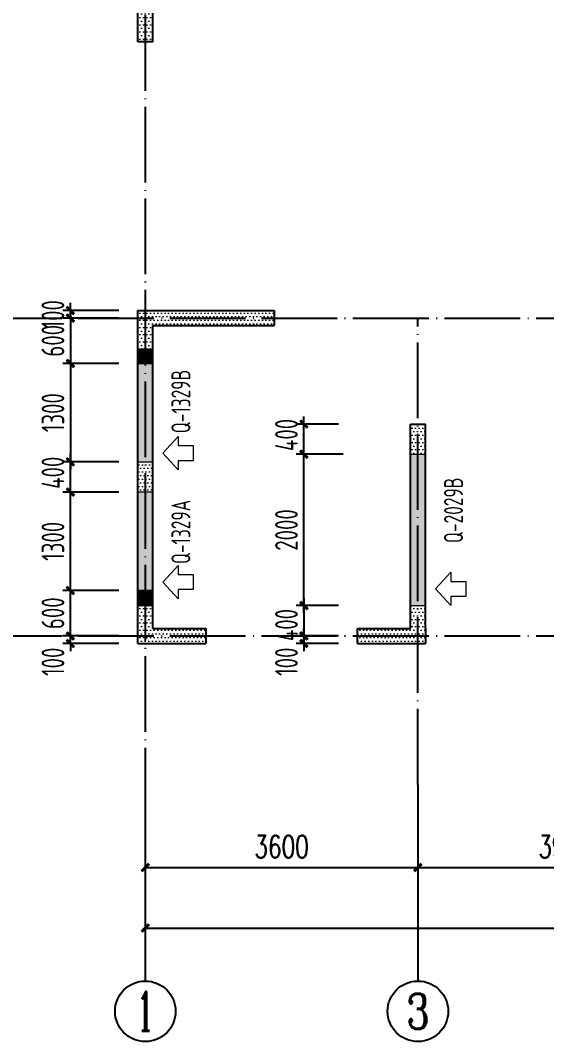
# Model space of a CAD drawing. Extents: x -85320 to 1679916, y -1321939 to 627.
# Drawn here: x 1032870 to 1039818, y -782274 to -768781 of the extents above; entities that cross this region are included whole.
import ezdxf
from ezdxf.enums import TextEntityAlignment as Align

# ---------------------------------------------------------------- set-up
doc = ezdxf.new("R2010")
doc.units = 0
doc.header["$LTSCALE"] = 1000
doc.linetypes.add('DASHED', pattern=[0.75, 0.5, -0.25])
doc.linetypes.add('DOTE', pattern=[2.42, 2, -0.2, 0.02, -0.2])
for name, color, linetype in [('AXIS', 3, 'Continuous'), ('AXIS_TEXT', 7, 'Continuous'), ('DOTE', 1, 'DOTE'), ('G-06墙-01砼墙', 50, 'Continuous'), ('立面', 7, 'Continuous')]:
    doc.layers.add(name, color=color, linetype=linetype)
for name, color, linetype, lineweight in [('DIM', 3, 'Continuous', 0), ('WCOL', 7, 'Continuous', 0), ('WCOL_DASH', 9, 'DASHED', 0), ('WCOL_DE_DIM', 3, 'Continuous', 0), ('WCOL_HATCH', 251, 'Continuous', 0), ('预制墙标注', 2, 'Continuous', 18)]:
    doc.layers.add(name, color=color, linetype=linetype, lineweight=lineweight)
doc.styles.add('_TCH_AXIS', font='COMPLEX', dxfattribs={"bigfont": 'GBCBIG'})
doc.styles.add('_TCH_DIM_T3', font='SIMPLEX', dxfattribs={"width": 0.705882, "bigfont": 'GBCBIG'})
doc.styles.add('COMPLEX', font='COMPLEX')
doc.styles.add('TSSD_Rein', font='Tssdeng.shx', dxfattribs={"width": 0.7, "bigfont": 'hztxt.shx'})
doc.styles.add('样式 1', font='yjkeng.shx', dxfattribs={"width": 0.7, "bigfont": 'yjkchn.shx'})
doc.dimstyles.new('_TCH_ARCH&&100', dxfattribs={"dimtxt": 297.5, "dimasz": 100, "dimexe": 250, "dimexo": 300, "dimgap": 126.25, "dimtad": 1, "dimdec": 0, "dimzin": 0, "dimdsep": 46, "dimtxsty": '_TCH_DIM_T3', "dimblk": 'ARCHTICK', "dimcen": 0.09, "dimclrt": 7, "dimazin": 2, "dimtfac": 1, "dimtdec": 0, "dimtix": 1, "dimtmove": 2, "dimatfit": 3, "dimfxl": 1, "dimtolj": 1, "dimtzin": 0, "dimarcsym": 0})
doc.dimstyles.new('TSSD_100_100$0', dxfattribs={"dimtxt": 300, "dimasz": 100, "dimexe": 100, "dimexo": 250, "dimgap": 80, "dimtad": 1, "dimdec": 0, "dimzin": 0, "dimdsep": 46, "dimtxsty": 'TSSD_Rein', "dimblk": 'ARCHTICK', "dimcen": 0, "dimdle": 100, "dimclrt": 7, "dimadec": 0, "dimazin": 0, "dimtfac": 1, "dimtdec": 0, "dimtix": 1, "dimtmove": 2, "dimatfit": 3, "dimldrblk": '_TSDBK', "dimfxl": 1, "dimtolj": 1, "dimtzin": 0, "dimarcsym": 0})
pattern_1 = [(45, (1128938.544, -319367.501), (-8.83883476, 8.83883476), [])]
pattern_2 = [(0, (-5661462.457, -507233), (23.8125, 47.625), [0, -47.625])]

# ---------------------------------------------------------------- blocks, each defined once
blk = doc.blocks.new('_ArchTick')
at = {"color": 0, "linetype": 'ByBlock', "const_width": 0.4}
blk.add_lwpolyline([(-0.5, -0.5), (0.5, 0.5)], dxfattribs=at)
blk = doc.blocks.new('*D1074')
at = {"layer": 'AXIS', "color": 0, "lineweight": -2, "transparency": 16777216}
for p, q in [((1034519, -779176), (1034519, -780224)), ((1038119, -779176), (1038119, -780224)), ((1034519, -779974), (1038119, -779974))]:
    blk.add_line(p, q, dxfattribs=at)
at = {"layer": 'Defpoints', "color": 0, "transparency": 16777216}
for p in [(1034519, -778876), (1038119, -778876), (1038119, -779974)]:
    blk.add_point(p, dxfattribs=at)
at = {"layer": 'AXIS', "color": 0, "lineweight": -2, "transparency": 16777216, "xscale": 100, "yscale": 100, "zscale": 100, "rotation": 180}
blk.add_blockref('_ArchTick', (1034519, -779974), dxfattribs=at)
at = {"layer": 'AXIS', "color": 0, "lineweight": -2, "transparency": 16777216, "xscale": 100, "yscale": 100, "zscale": 100}
blk.add_blockref('_ArchTick', (1038119, -779974), dxfattribs=at)
at = {"layer": 'AXIS', "color": 7, "transparency": 16777216, "insert": (1036319, -779699), "char_height": 297.5, "attachment_point": 5, "style": '_TCH_DIM_T3'}
blk.add_mtext('\\A1;3600', dxfattribs=at)
blk = doc.blocks.new('*D1075')
at = {"layer": 'AXIS', "color": 0, "lineweight": -2, "transparency": 16777216}
for p, q in [((1038119, -779176), (1038119, -780224)), ((1042019, -779176), (1042019, -780224)), ((1038119, -779974), (1042019, -779974))]:
    blk.add_line(p, q, dxfattribs=at)
at = {"layer": 'Defpoints', "color": 0, "transparency": 16777216}
for p in [(1038119, -778876), (1042019, -778876), (1042019, -779974)]:
    blk.add_point(p, dxfattribs=at)
at = {"layer": 'AXIS', "color": 0, "lineweight": -2, "transparency": 16777216, "xscale": 100, "yscale": 100, "zscale": 100, "rotation": 180}
blk.add_blockref('_ArchTick', (1038119, -779974), dxfattribs=at)
at = {"layer": 'AXIS', "color": 0, "lineweight": -2, "transparency": 16777216, "xscale": 100, "yscale": 100, "zscale": 100}
blk.add_blockref('_ArchTick', (1042019, -779974), dxfattribs=at)
at = {"layer": 'AXIS', "color": 7, "transparency": 16777216, "insert": (1040069, -779699), "char_height": 297.5, "attachment_point": 5, "style": '_TCH_DIM_T3'}
blk.add_mtext('\\A1;3900', dxfattribs=at)
blk = doc.blocks.new('*D1116')
at = {"layer": 'AXIS', "color": 0, "lineweight": -2, "transparency": 16777216}
for p, q in [((1034519, -779176), (1034519, -781024)), ((1081119, -779176), (1081119, -781024)), ((1034519, -780774), (1081119, -780774))]:
    blk.add_line(p, q, dxfattribs=at)
at = {"layer": 'Defpoints', "color": 0, "transparency": 16777216}
for p in [(1034519, -778876), (1081119, -778876), (1081119, -780774)]:
    blk.add_point(p, dxfattribs=at)
at = {"layer": 'AXIS', "color": 0, "lineweight": -2, "transparency": 16777216, "xscale": 100, "yscale": 100, "zscale": 100, "rotation": 180}
blk.add_blockref('_ArchTick', (1034519, -780774), dxfattribs=at)
at = {"layer": 'AXIS', "color": 0, "lineweight": -2, "transparency": 16777216, "xscale": 100, "yscale": 100, "zscale": 100}
blk.add_blockref('_ArchTick', (1081119, -780774), dxfattribs=at)
at = {"layer": 'AXIS', "color": 7, "transparency": 16777216, "insert": (1057819, -780499), "char_height": 297.5, "attachment_point": 5, "style": '_TCH_DIM_T3'}
blk.add_mtext('\\A1;46600', dxfattribs=at)
blk = doc.blocks.new('_AXISO')
blk.add_circle((0, 0), 0.5)
at = {"layer": 'AXIS_TEXT', "style": 'COMPLEX', "width": 1.041667}
blk.add_attdef('A', text='', height=0.56, dxfattribs=at).set_placement((-0.25, -0.28), (0.25, -0.28), align=Align.FIT)
blk = doc.blocks.new('*D1117')
at = {"layer": 'Defpoints', "color": 0, "transparency": 16777216}
for p in [(1036613, -776914), (1037319, -776914), (1037319, -777014)]:
    blk.add_point(p, dxfattribs=at)
at = {"layer": 'DIM', "color": 0, "lineweight": -2, "transparency": 16777216}
for p, q in [((1037069, -776914), (1036513, -776914)), ((1036613, -776914), (1036613, -776814)), ((1036613, -777014), (1036613, -776914)), ((1037069, -777014), (1036513, -777014)), ((1036613, -777014), (1036613, -777114))]:
    blk.add_line(p, q, dxfattribs=at)
at = {"layer": 'DIM', "color": 0, "lineweight": -2, "transparency": 16777216, "xscale": 100, "yscale": 100, "zscale": 100}
for p, rotation in [((1036613, -776914), 270), ((1036613, -777014), 90)]:
    blk.add_blockref('_ArchTick', p, dxfattribs=dict(at, rotation=rotation))
at = {"layer": 'DIM', "color": 7, "transparency": 16777216, "insert": (1036383, -777255), "char_height": 300, "attachment_point": 5, "rotation": 90, "style": 'TSSD_Rein'}
blk.add_mtext('\\A1;100', dxfattribs=at)
blk = doc.blocks.new('_TSDBK')
blk.add_line((-1, 0), (0, 0))
at = {"const_width": 0.5}
blk.add_lwpolyline([(-0.7, -0.7), (0.7, 0.7)], dxfattribs=at)
blk = doc.blocks.new('*D1118')
at = {"layer": 'Defpoints', "color": 0, "transparency": 16777216}
for p in [(1036613, -774514), (1037382, -774514), (1037319, -776514)]:
    blk.add_point(p, dxfattribs=at)
at = {"layer": 'DIM', "color": 0, "lineweight": -2, "transparency": 16777216}
for p, q in [((1037132, -774514), (1036513, -774514)), ((1036613, -776614), (1036613, -774414)), ((1037069, -776514), (1036513, -776514))]:
    blk.add_line(p, q, dxfattribs=at)
at = {"layer": 'DIM', "color": 0, "lineweight": -2, "transparency": 16777216, "xscale": 100, "yscale": 100, "zscale": 100}
for p, rotation in [((1036613, -774514), 90), ((1036613, -776514), 270)]:
    blk.add_blockref('_ArchTick', p, dxfattribs=dict(at, rotation=rotation))
at = {"layer": 'DIM', "color": 7, "transparency": 16777216, "insert": (1036383, -775514), "char_height": 300, "attachment_point": 5, "rotation": 90, "style": 'TSSD_Rein'}
blk.add_mtext('\\A1;2000', dxfattribs=at)
blk = doc.blocks.new('*D1119')
at = {"layer": 'Defpoints', "color": 0, "transparency": 16777216}
for p in [(1037319, -776514), (1036613, -776914), (1037319, -776914)]:
    blk.add_point(p, dxfattribs=at)
at = {"layer": 'DIM', "color": 0, "lineweight": -2, "transparency": 16777216}
for p, q in [((1037069, -776514), (1036513, -776514)), ((1036613, -776414), (1036613, -777014)), ((1037069, -776914), (1036513, -776914))]:
    blk.add_line(p, q, dxfattribs=at)
at = {"layer": 'DIM', "color": 0, "lineweight": -2, "transparency": 16777216, "xscale": 100, "yscale": 100, "zscale": 100}
for p, rotation in [((1036613, -776514), 90), ((1036613, -776914), 270)]:
    blk.add_blockref('_ArchTick', p, dxfattribs=dict(at, rotation=rotation))
at = {"layer": 'DIM', "color": 7, "transparency": 16777216, "insert": (1036383, -776770), "char_height": 300, "attachment_point": 5, "rotation": 90, "style": 'TSSD_Rein'}
blk.add_mtext('\\A1;400', dxfattribs=at)
blk = doc.blocks.new('*D1120')
at = {"layer": 'Defpoints', "color": 0, "transparency": 16777216}
for p in [(1036613, -774114), (1037319, -774114), (1037319, -774514)]:
    blk.add_point(p, dxfattribs=at)
at = {"layer": 'DIM', "color": 0, "lineweight": -2, "transparency": 16777216}
for p, q in [((1037069, -774114), (1036513, -774114)), ((1036613, -774614), (1036613, -774014)), ((1037069, -774514), (1036513, -774514))]:
    blk.add_line(p, q, dxfattribs=at)
at = {"layer": 'DIM', "color": 0, "lineweight": -2, "transparency": 16777216, "xscale": 100, "yscale": 100, "zscale": 100}
for p, rotation in [((1036613, -774114), 90), ((1036613, -774514), 270)]:
    blk.add_blockref('_ArchTick', p, dxfattribs=dict(at, rotation=rotation))
at = {"layer": 'DIM', "color": 7, "transparency": 16777216, "insert": (1036383, -774258), "char_height": 300, "attachment_point": 5, "rotation": 90, "style": 'TSSD_Rein'}
blk.add_mtext('\\A1;400', dxfattribs=at)
blk = doc.blocks.new('*D1183')
at = {"layer": 'Defpoints', "color": 0, "transparency": 16777216}
for p in [(1033529, -776914), (1034419, -776914), (1034419, -777014)]:
    blk.add_point(p, dxfattribs=at)
at = {"layer": 'DIM', "color": 0, "lineweight": -2, "transparency": 16777216}
for p, q in [((1034169, -776914), (1033429, -776914)), ((1033529, -776914), (1033529, -776814)), ((1033529, -777014), (1033529, -776914)), ((1034169, -777014), (1033429, -777014)), ((1033529, -777014), (1033529, -777114))]:
    blk.add_line(p, q, dxfattribs=at)
at = {"layer": 'DIM', "color": 0, "lineweight": -2, "transparency": 16777216, "xscale": 100, "yscale": 100, "zscale": 100}
for p, rotation in [((1033529, -776914), 270), ((1033529, -777014), 90)]:
    blk.add_blockref('_ArchTick', p, dxfattribs=dict(at, rotation=rotation))
at = {"layer": 'DIM', "color": 7, "transparency": 16777216, "insert": (1033299, -777256), "char_height": 300, "attachment_point": 5, "rotation": 90, "style": 'TSSD_Rein'}
blk.add_mtext('\\A1;100', dxfattribs=at)
blk = doc.blocks.new('*D1184')
at = {"layer": 'Defpoints', "color": 0, "transparency": 16777216}
for p in [(1033529, -775014), (1034419, -775014), (1034419, -776314)]:
    blk.add_point(p, dxfattribs=at)
at = {"layer": 'DIM', "color": 0, "lineweight": -2, "transparency": 16777216}
for p, q in [((1033529, -776414), (1033529, -774914)), ((1034169, -775014), (1033429, -775014)), ((1034169, -776314), (1033429, -776314))]:
    blk.add_line(p, q, dxfattribs=at)
at = {"layer": 'DIM', "color": 0, "lineweight": -2, "transparency": 16777216, "xscale": 100, "yscale": 100, "zscale": 100}
for p, rotation in [((1033529, -775014), 90), ((1033529, -776314), 270)]:
    blk.add_blockref('_ArchTick', p, dxfattribs=dict(at, rotation=rotation))
at = {"layer": 'DIM', "color": 7, "transparency": 16777216, "insert": (1033299, -775664), "char_height": 300, "attachment_point": 5, "rotation": 90, "style": 'TSSD_Rein'}
blk.add_mtext('\\A1;1300', dxfattribs=at)
blk = doc.blocks.new('*D1185')
at = {"layer": 'Defpoints', "color": 0, "transparency": 16777216}
for p in [(1033529, -772614), (1034419, -772614), (1034419, -772714)]:
    blk.add_point(p, dxfattribs=at)
at = {"layer": 'DIM', "color": 0, "lineweight": -2, "transparency": 16777216}
for p, q in [((1034169, -772614), (1033429, -772614)), ((1033529, -772614), (1033529, -772514)), ((1033529, -772714), (1033529, -772614)), ((1034169, -772714), (1033429, -772714)), ((1033529, -772714), (1033529, -772814))]:
    blk.add_line(p, q, dxfattribs=at)
at = {"layer": 'DIM', "color": 0, "lineweight": -2, "transparency": 16777216, "xscale": 100, "yscale": 100, "zscale": 100}
for p, rotation in [((1033529, -772614), 270), ((1033529, -772714), 90)]:
    blk.add_blockref('_ArchTick', p, dxfattribs=dict(at, rotation=rotation))
at = {"layer": 'DIM', "color": 7, "transparency": 16777216, "insert": (1033299, -772664), "char_height": 300, "attachment_point": 5, "rotation": 90, "style": 'TSSD_Rein'}
blk.add_mtext('\\A1;100', dxfattribs=at)
blk = doc.blocks.new('*D1186')
at = {"layer": 'Defpoints', "color": 0, "transparency": 16777216}
for p in [(1034419, -772714), (1033529, -773314), (1034419, -773314)]:
    blk.add_point(p, dxfattribs=at)
at = {"layer": 'DIM', "color": 0, "lineweight": -2, "transparency": 16777216}
for p, q in [((1033529, -772614), (1033529, -773414)), ((1034169, -772714), (1033429, -772714)), ((1034169, -773314), (1033429, -773314))]:
    blk.add_line(p, q, dxfattribs=at)
at = {"layer": 'DIM', "color": 0, "lineweight": -2, "transparency": 16777216, "xscale": 100, "yscale": 100, "zscale": 100}
for p, rotation in [((1033529, -772714), 90), ((1033529, -773314), 270)]:
    blk.add_blockref('_ArchTick', p, dxfattribs=dict(at, rotation=rotation))
at = {"layer": 'DIM', "color": 7, "transparency": 16777216, "insert": (1033299, -773014), "char_height": 300, "attachment_point": 5, "rotation": 90, "style": 'TSSD_Rein'}
blk.add_mtext('\\A1;600', dxfattribs=at)
blk = doc.blocks.new('*D1187')
at = {"layer": 'Defpoints', "color": 0, "transparency": 16777216}
for p in [(1033529, -776314), (1034419, -776314), (1034419, -776914)]:
    blk.add_point(p, dxfattribs=at)
at = {"layer": 'DIM', "color": 0, "lineweight": -2, "transparency": 16777216}
for p, q in [((1033529, -777014), (1033529, -776214)), ((1034169, -776314), (1033429, -776314)), ((1034169, -776914), (1033429, -776914))]:
    blk.add_line(p, q, dxfattribs=at)
at = {"layer": 'DIM', "color": 0, "lineweight": -2, "transparency": 16777216, "xscale": 100, "yscale": 100, "zscale": 100}
for p, rotation in [((1033529, -776314), 90), ((1033529, -776914), 270)]:
    blk.add_blockref('_ArchTick', p, dxfattribs=dict(at, rotation=rotation))
at = {"layer": 'DIM', "color": 7, "transparency": 16777216, "insert": (1033299, -776614), "char_height": 300, "attachment_point": 5, "rotation": 90, "style": 'TSSD_Rein'}
blk.add_mtext('\\A1;600', dxfattribs=at)
blk = doc.blocks.new('*D1270')
at = {"layer": 'Defpoints', "color": 0, "transparency": 16777216}
for p in [(1033529, -774614), (1034235, -774614), (1034235, -775014)]:
    blk.add_point(p, dxfattribs=at)
at = {"layer": 'DIM', "color": 0, "lineweight": -2, "transparency": 16777216}
for p, q in [((1033529, -775114), (1033529, -774514)), ((1033985, -774614), (1033429, -774614)), ((1033985, -775014), (1033429, -775014))]:
    blk.add_line(p, q, dxfattribs=at)
at = {"layer": 'DIM', "color": 0, "lineweight": -2, "transparency": 16777216, "xscale": 100, "yscale": 100, "zscale": 100}
for p, rotation in [((1033529, -774614), 90), ((1033529, -775014), 270)]:
    blk.add_blockref('_ArchTick', p, dxfattribs=dict(at, rotation=rotation))
at = {"layer": 'DIM', "color": 7, "transparency": 16777216, "insert": (1033299, -774758), "char_height": 300, "attachment_point": 5, "rotation": 90, "style": 'TSSD_Rein'}
blk.add_mtext('\\A1;400', dxfattribs=at)
blk = doc.blocks.new('*D1271')
at = {"layer": 'Defpoints', "color": 0, "transparency": 16777216}
for p in [(1034419, -773314), (1033529, -774614), (1034419, -774614)]:
    blk.add_point(p, dxfattribs=at)
at = {"layer": 'DIM', "color": 0, "lineweight": -2, "transparency": 16777216}
for p, q in [((1033529, -773214), (1033529, -774714)), ((1034169, -773314), (1033429, -773314)), ((1034169, -774614), (1033429, -774614))]:
    blk.add_line(p, q, dxfattribs=at)
at = {"layer": 'DIM', "color": 0, "lineweight": -2, "transparency": 16777216, "xscale": 100, "yscale": 100, "zscale": 100}
for p, rotation in [((1033529, -773314), 90), ((1033529, -774614), 270)]:
    blk.add_blockref('_ArchTick', p, dxfattribs=dict(at, rotation=rotation))
at = {"layer": 'DIM', "color": 7, "transparency": 16777216, "insert": (1033299, -773964), "char_height": 300, "attachment_point": 5, "rotation": 90, "style": 'TSSD_Rein'}
blk.add_mtext('\\A1;1300', dxfattribs=at)

msp = doc.modelspace()

# ---------------------------------------------------------------- hatches: boundary and pattern name
at = {"layer": 'WCOL_DE_DIM'}
h = msp.add_hatch(color=6, dxfattribs=at)
h.dxf.hatch_style = 1
h.paths.add_polyline_path([(1034419.044, -773314.127), (1034619.044, -773314.127), (1034619.044, -776314.126), (1034419.044, -776314.126)])
h.paths.add_polyline_path([(1034419.044, -775014.127), (1034619.044, -775014.127), (1034619.044, -774614.127), (1034419.044, -774614.127)], flags=16)
h = msp.add_hatch(color=6, dxfattribs=at)
h.dxf.hatch_style = 1
h.paths.add_polyline_path([(1038019.044, -774514.127), (1038219.044, -774514.127), (1038219.044, -776514.126), (1038019.044, -776514.126)])
at = {"layer": 'WCOL_HATCH'}
h = msp.add_hatch(dxfattribs=at)
h.set_pattern_fill('DOTS', color=256, scale=30, style=0)
h.set_pattern_definition(pattern_2)
h.paths.add_polyline_path([(1034419.044, -768014.127), (1034419.044, -769064.127), (1034619.044, -769064.127), (1034619.044, -768214.127), (1034919.044, -768214.127), (1034919.044, -768014.127)], flags=0)
h = msp.add_hatch(dxfattribs=at)
h.set_pattern_fill('DOTS', color=256, scale=30, style=0)
h.set_pattern_definition(pattern_2)
h.paths.add_polyline_path([(1034419.044, -772614.127), (1034419.044, -773114.127), (1034619.044, -773114.127), (1034619.044, -772814.127), (1035819.044, -772814.127), (1035819.044, -772614.127)])
h = msp.add_hatch(dxfattribs=at)
h.set_pattern_fill('DOTS', color=256, scale=30, style=0)
h.set_pattern_definition(pattern_2)
h.paths.add_polyline_path([(1035819.044, -772814.127), (1036219.044, -772814.127), (1036219.044, -772614.127), (1035819.044, -772614.127)], flags=0)
h = msp.add_hatch(dxfattribs=at)
h.set_pattern_fill('DOTS', color=256, scale=30, style=0)
h.set_pattern_definition([(0, (-5661462.457, -506133), (23.8125, 47.625), [0, -47.625])])
h.paths.add_polyline_path([(1038019.044, -774114.127), (1038019.044, -774514.127), (1038219.044, -774514.127), (1038219.044, -774114.127)], flags=0)
h = msp.add_hatch(dxfattribs=at)
h.set_pattern_fill('DOTS', color=256, scale=30, style=0)
h.set_pattern_definition([(0, (-436441.726, -241966.09), (23.8125, 47.625), [0, -47.625])])
h.paths.add_polyline_path([(1034419.044, -774614.127), (1034619.044, -774614.127), (1034619.044, -775014.127), (1034419.044, -775014.127)])
h = msp.add_hatch(dxfattribs=at)
h.set_pattern_fill('DOTS', color=256, scale=30, style=0)
h.set_pattern_definition(pattern_2)
h.paths.add_polyline_path([(1034419.044, -776514.126), (1034419.044, -777014.126), (1035319.044, -777014.126), (1035319.044, -776814.126), (1034619.044, -776814.126), (1034619.044, -776514.126)], flags=0)
h = msp.add_hatch(dxfattribs=at)
h.set_pattern_fill('DOTS', color=256, scale=30, style=0)
h.set_pattern_definition(pattern_2)
h.paths.add_polyline_path([(1037319.044, -776814.126), (1037319.044, -777014.126), (1038219.044, -777014.126), (1038219.044, -776814.126), (1038219.044, -776514.126), (1038019.044, -776514.126), (1038019.044, -776814.126)])
at = {"layer": '立面', "linetype": 'ByBlock'}
h = msp.add_hatch(dxfattribs=at)
h.set_pattern_fill('ANSI31', color=0, scale=100)
h.set_pattern_definition(pattern_1)
h.paths.add_polyline_path([(1034619.044, -773114.127), (1034519.044, -773114.127), (1034519.044, -773314.127), (1034619.044, -773314.127)])
h.paths.add_polyline_path([(1034519.044, -773114.127), (1034419.044, -773114.127), (1034419.044, -773314.127), (1034519.044, -773314.127)])
h = msp.add_hatch(dxfattribs=at)
h.set_pattern_fill('ANSI31', color=0, scale=100)
h.set_pattern_definition(pattern_1)
h.paths.add_polyline_path([(1034519.044, -776514.126), (1034619.044, -776514.126), (1034619.044, -776314.126), (1034519.044, -776314.126)])
h.paths.add_polyline_path([(1034519.044, -776314.126), (1034419.044, -776314.126), (1034419.044, -776514.126), (1034519.044, -776514.126)])

# ---------------------------------------------------------------- linework, layer by layer
at = {"layer": 'AXIS'}
for p, q in [((1034519.044, -778875.598), (1034519.044, -781474.098)), ((1038119.044, -778875.598), (1038119.044, -781474.098))]:
    msp.add_line(p, q, dxfattribs=at)
at = {"layer": 'DOTE', "ltscale": 0.5}
for p, q in [((1034519.044, -760242.387), (1034519.044, -778875.598)), ((1032421.261, -772714.127), (1045719.044, -772714.127)), ((1038119.044, -778875.598), (1038119.044, -772714.127)), ((1032421.261, -776914.127), (1082905.734, -776914.127))]:
    msp.add_line(p, q, dxfattribs=at)
at = {"layer": 'G-06墙-01砼墙'}
for p, q in [((1034419.044, -769064.127), (1034419.044, -768014.127)), ((1034619.044, -769064.127), (1034619.044, -768214.127)), ((1034619.044, -769064.127), (1034419.044, -769064.127)), ((1034419.044, -777014.126), (1034419.044, -772614.127)), ((1034419.044, -772614.127), (1036219.044, -772614.127)), ((1036219.044, -772614.127), (1036219.044, -772814.127)), ((1034619.044, -776814.126), (1034619.044, -772814.127)), ((1034619.044, -772814.127), (1036219.044, -772814.127)), ((1038019.044, -776814.126), (1038019.044, -774114.127)), ((1038019.044, -774114.127), (1038219.044, -774114.127)), ((1038219.044, -776814.126), (1038219.044, -774114.127)), ((1034619.044, -776814.126), (1035319.044, -776814.126)), ((1035319.044, -776814.126), (1035319.044, -777014.126)), ((1037319.044, -776814.126), (1038019.044, -776814.126)), ((1037319.044, -777014.126), (1037319.044, -776814.126)), ((1038219.044, -776814.126), (1038219.044, -777014.126)), ((1034419.044, -777014.126), (1035319.044, -777014.126)), ((1037319.044, -777014.126), (1038019.044, -777014.126)), ((1038019.044, -777014.126), (1038219.044, -777014.126))]:
    msp.add_line(p, q, dxfattribs=at)
at = {"layer": 'WCOL', "color": 3}
msp.add_line((1034619.044, -776814.126), (1035319.044, -776814.126), dxfattribs=at)
at = {"layer": 'WCOL'}
for points in [[(1034419.044, -768014.127), (1034419.044, -769064.127), (1034619.044, -769064.127), (1034619.044, -768214.127), (1034919.044, -768214.127), (1034919.044, -768014.127)], [(1038019.044, -774114.127), (1038019.044, -774514.127), (1038219.044, -774514.127), (1038219.044, -774114.127)], [(1034419.044, -774614.127), (1034619.044, -774614.127), (1034619.044, -775014.127), (1034419.044, -775014.127)], [(1034419.044, -776514.126), (1034419.044, -777014.126), (1035319.044, -777014.126), (1035319.044, -776814.126), (1034619.044, -776814.126), (1034619.044, -776514.126)], [(1037319.044, -776814.126), (1037319.044, -777014.126), (1038219.044, -777014.126), (1038219.044, -776814.126), (1038219.044, -776814.126), (1038219.044, -776514.126), (1038019.044, -776514.126), (1038019.044, -776814.126)]]:
    msp.add_lwpolyline(points, close=True, dxfattribs=at)
for points in [[(1034952.049, -774279.789), (1034952.049, -774399.789), (1035152.049, -774399.789), (1035152.049, -774599.789), (1034952.049, -774599.789), (1034952.049, -774719.789), (1034752.049, -774499.789), (1034952.049, -774279.789)], [(1034952.049, -775981.78), (1034952.049, -776101.78), (1035152.049, -776101.78), (1035152.049, -776301.78), (1034952.049, -776301.78), (1034952.049, -776421.78), (1034752.049, -776201.78), (1034952.049, -775981.78)], [(1038552.049, -776073.139), (1038552.049, -776193.139), (1038752.049, -776193.139), (1038752.049, -776393.139), (1038552.049, -776393.139), (1038552.049, -776513.139), (1038352.049, -776293.139), (1038552.049, -776073.139)]]:
    msp.add_lwpolyline(points, dxfattribs=at)
at = {"layer": 'WCOL_DASH'}
for p, q in [((1034619.044, -773314.127), (1034419.044, -773314.127)), ((1034419.044, -776314.126), (1034619.044, -776314.126))]:
    msp.add_line(p, q, dxfattribs=at)
at = {"layer": 'WCOL_DE_DIM'}
for points in [[(1034419.044, -773314.127), (1034619.044, -773314.127), (1034619.044, -776314.126), (1034419.044, -776314.126)], [(1038019.044, -774514.127), (1038219.044, -774514.127), (1038219.044, -776514.126), (1038019.044, -776514.126)]]:
    msp.add_lwpolyline(points, close=True, dxfattribs=at)

# ---------------------------------------------------------------- block references
at = {"layer": 'AXIS'}
ref = msp.add_blockref('_AXISO', (1034519.044, -781874.098), dxfattribs=dict(at, xscale=800, yscale=800, zscale=800))
ref.add_attrib('A', '1', dxfattribs={"layer": 'AXIS_TEXT', "height": 514.721, "style": '_TCH_AXIS'}).set_placement((1034408.746, -782131.459), (1034629.341, -782131.459), align=Align.FIT)
ref = msp.add_blockref('_AXISO', (1038119.044, -781874.098), dxfattribs=dict(at, xscale=800, yscale=800, zscale=800))
ref.add_attrib('A', '3', dxfattribs={"layer": 'AXIS_TEXT', "height": 465.948, "style": '_TCH_AXIS'}).set_placement((1037963.728, -782107.072), (1038274.36, -782107.072), align=Align.FIT)

# ---------------------------------------------------------------- texts
at = {"layer": '预制墙标注', "linetype": 'Continuous', "style": '样式 1', "width": 0.7}
for s, p in [('Q-1329B', (1034863.737, -774235.959)), ('Q-2029B', (1038463.737, -775687.372)), ('Q-1329A', (1034863.737, -775964.411))]:
    msp.add_text(s, height=250, rotation=90.0000025, dxfattribs=at).set_placement(p, align=Align.TOP_LEFT)

# ---------------------------------------------------------------- dimensions: what is measured, and where the dimension line sits
at = {"layer": 'AXIS'}
for p1, p2, distance, picture, middle in [((1034519.044, -778875.598), (1038119.044, -778875.598), -1098.5, '*D1074', (1036319.044, -779699.098)), ((1034519.044, -778875.598), (1081119.044, -778875.598), -1898.5, '*D1116', (1057819.044, -780499.098)), ((1038119.044, -778875.598), (1042019.044, -778875.598), -1098.5, '*D1075', (1040069.044, -779699.098))]:
    dim = msp.add_aligned_dim(p1=p1, p2=p2, distance=distance, dimstyle='_TCH_ARCH&&100', dxfattribs=at)
    dim.commit()
    dim.dimension.update_dxf_attribs({"geometry": picture, "text_midpoint": middle})
at = {"layer": 'DIM'}
for base, p1, p2, angle, picture, middle in [((1033528.882, -772614.127), (1034419.044, -772714.127), (1034419.044, -772614.127), 90, '*D1185', (1033298.882, -772664.127)), ((1033528.882, -773314.127), (1034419.044, -772714.127), (1034419.044, -773314.127), 270, '*D1186', (1033298.882, -773014.127)), ((1033528.882, -774614.12), (1034419.044, -773314.12), (1034419.044, -774614.12), 270, '*D1271', (1033298.882, -773964.12)), ((1036612.603, -774514.127), (1037319.044, -776514.127), (1037382.482, -774514.127), 90, '*D1118', (1036382.603, -775514.127)), ((1033528.882, -775014.127), (1034419.044, -776314.126), (1034419.044, -775014.127), 90, '*D1184', (1033298.882, -775664.127)), ((1033528.882, -776314.126), (1034419.044, -776914.126), (1034419.044, -776314.126), 90, '*D1187', (1033298.882, -776614.126))]:
    dim = msp.add_linear_dim(base=base, p1=p1, p2=p2, angle=angle, dimstyle='TSSD_100_100$0', dxfattribs=at)
    dim.commit()
    dim.dimension.update_dxf_attribs({"geometry": picture, "text_midpoint": middle})
for base, p1, p2, angle, picture, middle in [((1036612.603, -774114.126), (1037319.044, -774514.126), (1037319.044, -774114.126), 90, '*D1120', (1036382.603, -774258.331)), ((1033528.881, -774614.124), (1034235.322, -775014.123), (1034235.322, -774614.124), 90, '*D1270', (1033298.881, -774758.329)), ((1036612.603, -776914.127), (1037319.044, -776514.127), (1037319.044, -776914.127), 270, '*D1119', (1036382.603, -776769.922)), ((1033528.882, -776914.127), (1034419.044, -777014.126), (1034419.044, -776914.127), 90, '*D1183', (1033298.882, -777256.05)), ((1036612.603, -776914.127), (1037319.044, -777014.126), (1037319.044, -776914.127), 90, '*D1117', (1036382.603, -777255.417))]:
    dim = msp.add_linear_dim(base=base, p1=p1, p2=p2, angle=angle, dimstyle='TSSD_100_100$0', dxfattribs=at)
    dim.commit()
    dim.dimension.update_dxf_attribs({"geometry": picture, "text_midpoint": middle, "dimtype": 160})

doc.saveas('drawing.dxf')
